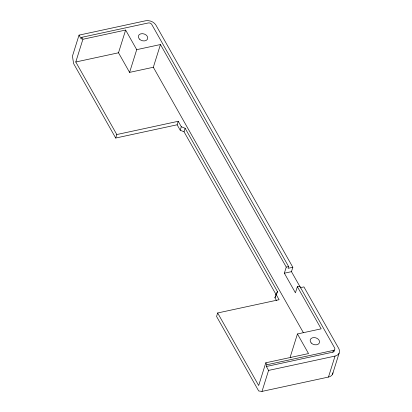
<?xml version="1.0" encoding="UTF-8"?>
<svg xmlns="http://www.w3.org/2000/svg" width="412" height="412" viewBox="0 0 412 412"><rect width="100%" height="100%" fill="white"/><g stroke="black" fill="none" stroke-linecap="round" stroke-linejoin="round"><path stroke-width="0.62" d="M300.652 287.911L291.464 271.663L292.834 267.295L155.937 25.142A8.029 5.856 17.4 0 0 145.493 20.796L79.027 35.133L72.455 56.114L73.578 63.536L115.7 138.041L177.134 124.79L178.231 121.293L116.792 134.544L115.7 138.041M292.834 267.295L288.086 268.315L288.637 266.569L151.74 24.421A2.678 1.952 17.4 0 0 148.258 22.969L81.792 37.307L81.246 39.058L79.027 35.133M116.792 134.544L75.782 61.996L82.905 39.269L81.792 37.307M129.589 72.388L136.712 49.661L160.448 44.537L153.326 67.264L129.589 72.388L118.507 52.782L125.629 30.05L82.905 39.269M276.364 295.1L184.025 131.768L180.214 130.238L181.311 126.742L178.231 121.293M184.025 131.768L185.122 128.271L181.311 126.742M185.122 128.271L277.456 291.603L276.019 294.266L279.099 299.715L217.665 312.971L216.568 316.468L258.69 390.978L262.001 391.4L328.467 377.062A8.029 5.856 17.4 0 0 332.973 372.788M276.462 300.487L274.922 297.763L276.019 294.266M276.91 293.354L277.456 291.603M262.001 391.4L268.578 370.419L266.363 366.5L332.824 352.162L333.37 350.411A2.678 1.952 17.4 0 0 334.637 347.939L299.72 286.175L297.346 286.69L295.43 292.808L284.347 273.202L286.263 267.079L160.448 44.537M297.346 286.69L321.18 328.843L297.443 333.967L308.526 353.573L265.802 362.792L258.679 385.519L217.665 312.971M266.363 366.5L266.909 364.749L265.802 362.792M297.443 333.967L290.321 356.694L290.954 357.812M328.467 377.062L335.044 356.081A8.029 5.856 17.4 0 0 338.839 348.665L303.922 286.901L300.358 287.669M332.53 374.251L339.102 353.275M274.922 297.763L275.788 296.166M75.782 61.996L118.507 52.782M286.263 267.079L288.637 266.569M284.347 273.202L291.464 271.663M266.909 364.749L333.37 350.411M268.578 370.419L335.044 356.081M153.326 67.264L303.299 332.546M125.629 30.05L136.712 49.661M177.134 124.79L180.214 130.238M334.297 350.21A2.678 1.952 17.4 0 1 332.824 352.162M139.431 39.099A4.815 3.512 17.4 0 0 147.47 39.14A4.815 3.512 17.4 0 0 142.217 33.65A4.815 3.512 17.4 0 0 139.431 39.099M311.24 343.011A4.815 3.512 17.4 0 0 319.285 343.052A4.815 3.512 17.4 0 0 314.032 337.562A4.815 3.512 17.4 0 0 311.24 343.011"/></g></svg>
